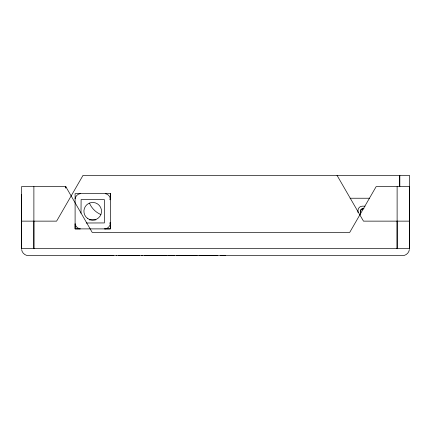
<?xml version="1.0" encoding="UTF-8"?>
<svg xmlns="http://www.w3.org/2000/svg" width="431" height="431" viewBox="0 0 431 431"><rect width="100%" height="100%" fill="white"/><g stroke="black" fill="none" stroke-linecap="round" stroke-linejoin="round"><path stroke-width="0.65" d="M21.55 221.135L56.606 221.135L83.048 175.336L409.45 175.336L409.45 248.617L21.55 248.617L21.658 194.359M33.882 221.135L33.882 248.617L33.882 186.612M110.341 198.788L110.336 199.747L109.937 199.747L109.937 198.853L110.336 198.788A6.158 6.158 0 0 0 105.223 193.659M397.118 221.135L397.118 248.617L397.118 186.612M399.758 186.763L399.758 175.336L399.758 186.623M362.697 208.803C360.063 208.922 360.445 212.515 360.645 214.218L360.655 210.64A2.117 2.117 0 0 1 362.482 208.82L364.039 208.803M409.391 249.538C408.992 252.949 405.835 255.718 402.403 255.664L28.597 255.664C25.165 255.718 22.003 252.949 21.609 249.538M360.709 210.371L361.259 209.423L362.482 208.82M80.22 193.659L80.231 193.659A6.163 6.163 0 0 0 75.102 198.783M105.202 228.893L110.336 228.888L110.336 222.725L109.937 222.725L109.932 223.705L110.336 223.77A6.158 6.158 0 0 1 105.218 228.888L104.243 228.893M110.336 193.659L75.102 193.659L75.102 228.888L80.231 228.893A6.163 6.163 0 0 1 75.102 223.764L75.102 228.888L110.336 228.888L110.336 193.659L110.336 199.267M350.085 198.233L369.437 198.238M365.079 206.163L362.406 206.163A4.402 4.402 0 0 0 357.999 210.565L357.999 212.569M89.228 219.902L95.951 219.902M409.45 221.135L363.473 221.135L337.026 175.336M86.178 222.994L104.383 222.94L104.421 199.655L81.103 199.569L80.996 213.253M409.45 248.617L409.45 186.612L376.155 186.612L349.713 232.411L92.207 232.411L65.765 186.612L21.55 186.612L21.55 248.617M225.16 255.314L225.16 255.664M224.842 255.314L224.842 255.664M224.449 255.314L224.449 255.664M223.894 255.314L223.894 255.664M223.199 255.314L223.199 255.664M222.536 255.314L222.536 255.664M222.396 255.314L222.396 255.664M222.067 255.314L222.067 255.664M221.545 255.314L221.545 255.664M221.48 255.314L221.48 255.664M220.909 255.314L220.909 255.664M220.456 255.314L220.456 255.664M217.698 255.314L217.698 255.664M217.31 255.314L217.31 255.664M216.637 255.314L216.637 255.664M216.551 255.314L216.551 255.664M216.513 255.314L216.513 255.664M215.721 255.314L215.721 255.664M215.597 255.314L215.575 255.664M215.522 255.314L215.522 255.664M214.762 255.314L214.762 255.664M214.703 255.314L214.703 255.664M214.11 255.314L214.11 255.664M213.609 255.314L213.609 255.664M213.571 255.314L213.571 255.664M213.243 255.314L213.264 255.664M213.054 255.314L213.054 255.664M212.995 255.314L212.995 255.664M211.648 255.314L211.648 255.664M211.303 255.314L211.303 255.664M211.212 255.314L211.212 255.664M211.055 255.314L211.023 255.664M210.937 255.314L210.937 255.664M210.727 255.314L210.727 255.664M210.667 255.314L210.667 255.664M210.441 255.314L210.441 255.664M210.253 255.314L210.253 255.664M210.166 255.314L210.166 255.664M209.698 255.314L209.698 255.664M209.611 255.314L209.611 255.664M209.509 255.314L209.509 255.664M208.873 255.314L208.873 255.664M208.798 255.314L208.798 255.664M208.701 255.314L208.701 255.664M208.582 255.314L208.561 255.664M208.221 255.314L208.221 255.664M208.189 255.314L208.114 255.664M207.796 255.314L207.796 255.664M207.731 255.314L207.677 255.664M207.225 255.314L207.225 255.664M206.988 255.314L207.009 255.664M206.557 255.314L206.557 255.664M205.905 255.314L205.905 255.664M205.075 255.314L205.075 255.664M204.666 255.314L204.666 255.664M204.456 255.314L204.456 255.664M204.165 255.314L204.165 255.664M204.1 255.314L204.1 255.664M204.057 255.314L204.057 255.664M203.777 255.314L203.777 255.664M203.54 255.314L203.54 255.664M203.13 255.314L203.13 255.664M202.301 255.314L202.301 255.664M201.643 255.314L201.643 255.664M201.024 255.314L201.024 255.664M200.113 255.314L200.113 255.664M199.332 255.314L199.332 255.664M199.133 255.314L199.133 255.664M197.01 255.314L197.01 255.664M196.552 255.314L196.552 255.664M195.184 255.314L195.184 255.664M195.076 255.314L195.071 255.664M194.747 255.314L194.758 255.664M194.386 255.314L194.386 255.664M194.214 255.314L194.23 255.664M193.487 255.314L193.471 255.664M192.582 255.314L192.582 255.664M192.512 255.314L192.533 255.664M192.361 255.314L192.361 255.664M192.086 255.314L192.086 255.664M191.703 255.314L191.703 255.664M191.342 255.314L191.364 255.664M191.208 255.314L191.208 255.664M190.766 255.314L190.766 255.664M190.599 255.314L190.604 255.664M189.985 255.314L189.985 255.664M189.888 255.314L189.877 255.664M189.548 255.314L189.548 255.664M189.047 255.314L189.069 255.664M188.487 255.314L188.498 255.664M188.363 255.314L188.401 255.664M187.943 255.314L187.954 255.664M187.587 255.314L187.571 255.664M187.426 255.314L187.447 255.664M186.612 255.314L186.612 255.664M186.553 255.314L186.553 255.664M185.459 255.314L185.422 255.664M185.114 255.314L185.093 255.664M184.91 255.314L184.904 255.664M184.845 255.314L184.845 255.664M184.737 255.314L184.737 255.664M183.153 255.314L183.153 255.664M183.089 255.314L183.089 255.664M182.97 255.314L182.97 255.664L182.895 255.314M182.555 255.314L182.577 255.664M182.415 255.314L182.415 255.664M182.103 255.314L182.103 255.664M182.06 255.314L182.06 255.664M181.462 255.314L181.462 255.664M181.403 255.314L181.403 255.664M181.128 255.314L181.128 255.664M181.068 255.314L181.058 255.664M180.88 255.314L180.848 255.664M180.761 255.314L180.761 255.664M180.648 255.314L180.648 255.664M180.551 255.314L180.557 255.664M180.492 255.314L180.492 255.664M180.427 255.314L180.411 255.664M180.266 255.314L180.266 255.664M180.05 255.314L180.077 255.664M179.991 255.314L179.991 255.664M179.646 255.314L179.646 255.664M179.614 255.314L179.614 255.664M179.528 255.664L179.501 255.314L179.436 255.664M179.339 255.314L179.339 255.664M178.86 255.314L178.838 255.664M178.623 255.314L178.623 255.664M178.526 255.314L178.526 255.664M178.445 255.314L178.407 255.664M178.051 255.314L178.051 255.664M178.019 255.314L178.019 255.664M177.626 255.314L177.626 255.664M177.556 255.314L177.486 255.664M176.812 255.314L176.812 255.664M174.695 255.314L174.695 255.664M174.237 255.314L174.237 255.664M173.682 255.314L173.666 255.664M173.607 255.314L173.607 255.664M173.09 255.314L173.09 255.664M172.75 255.314L172.745 255.664M172.632 255.314L172.632 255.664M171.942 255.314L171.953 255.664M171.269 255.314L171.258 255.664M170.983 255.314L170.983 255.664M170.719 255.314L170.708 255.664M170.326 255.314L170.32 255.664M170.089 255.314L170.089 255.664M170.008 255.314L170.008 255.664M168.963 255.314L168.963 255.664M168.101 255.314L168.101 255.664M166.754 255.314L166.754 255.664M166.678 255.314L166.678 255.664M166.458 255.314L166.458 255.664M166.107 255.314L166.107 255.664M165.644 255.314L165.644 255.664M165.472 255.314L165.472 255.664M165.078 255.314L165.078 255.664M164.421 255.314L164.421 255.664M163.952 255.314L163.952 255.664M163.882 255.314L163.882 255.664M163.672 255.314L163.683 255.664M163.317 255.314L163.317 255.664M163.257 255.314L163.257 255.664M163.182 255.314L163.182 255.664M162.966 255.314L162.966 255.664M162.891 255.314L162.891 255.664M162.826 255.314L162.826 255.664M162.616 255.314L162.616 255.664M162.498 255.314L162.498 255.664M162.261 255.314L162.261 255.664M162.153 255.314L162.153 255.664M161.916 255.314L161.916 255.664M161.787 255.314L161.787 255.664M161.582 255.314L161.582 255.664M160.925 255.314L160.925 255.664M160.806 255.314L160.806 255.664M160.461 255.314L160.461 255.664M160.386 255.314L160.386 255.664M160.176 255.314L160.192 255.664M160.036 255.314L160.036 255.664M159.826 255.314L159.826 255.664M159.395 255.314L159.395 255.664M159.33 255.314L159.33 255.664M159.007 255.314L159.007 255.664M158.77 255.314L158.77 255.664M158.419 255.314L158.419 255.664M158.29 255.314L158.29 255.664M157.654 255.314L157.654 255.664M157.315 255.314L157.315 255.664M156.685 255.314L156.685 255.664M156.539 255.314L156.534 255.664M156.189 255.314L156.189 255.664M155.952 255.314L155.952 255.664M155.58 255.314L155.623 255.664M155.138 255.314L155.138 255.664M154.923 255.314L154.923 255.664M154.788 255.314L154.794 255.664M154.589 255.314L154.519 255.664M154.443 255.314L154.443 255.664M154.158 255.314L154.228 255.664M154.05 255.314L154.05 255.664M153.878 255.314L153.878 255.664M153.393 255.314L153.414 255.664M153.188 255.314L153.188 255.664M153.043 255.314L153.043 255.664M152.827 255.314L152.843 255.664M152.693 255.314L152.693 255.664M152.455 255.314L152.455 255.664M152.364 255.314L152.364 255.664M152.186 255.314L152.186 255.664M152.132 255.314L152.089 255.664M152.014 255.314L152.014 255.664M151.723 255.314L151.793 255.664M151.647 255.314L151.653 255.664M151.292 255.314L151.303 255.664M151.092 255.314L151.092 255.664L151.022 255.314M150.952 255.314L150.952 255.664M150.731 255.314L150.731 255.664M150.656 255.314L150.656 255.664M150.559 255.314L150.591 255.664M150.381 255.314L150.381 255.664M150.268 255.314L150.268 255.664M150.042 255.314L150.042 255.664M149.896 255.314L149.918 255.664M149.584 255.314L149.584 255.664M149.331 255.314L149.352 255.664M148.867 255.314L148.867 255.664M148.69 255.314L148.69 255.664M148.609 255.314L148.609 255.664M148.517 255.314L148.517 255.664M148.226 255.314L148.226 255.664M148.156 255.314L148.156 255.664M147.817 255.314L147.817 255.664M147.591 255.314L147.591 255.664M147.165 255.314L147.165 255.664M147.1 255.314L147.1 255.664M146.777 255.314L146.777 255.664M146.545 255.314L146.545 255.664M146.087 255.314L146.087 255.664M145.732 255.314L145.732 255.664M145.112 255.314L145.112 255.664M144.326 255.314L144.326 255.664M142.763 255.314L142.763 255.664M142.241 255.314L142.241 255.664M141.869 255.314L141.869 255.664M139.267 255.314L139.267 255.664M139.094 255.314L139.094 255.664M138.335 255.314L138.335 255.664M137.721 255.314L137.721 255.664M137.651 255.314L137.651 255.664M137.08 255.314L137.08 255.664M136.778 255.314L136.778 255.664M136.616 255.314L136.616 255.664M136.121 255.314L136.121 255.664M136.051 255.314L136.051 255.664M135.393 255.314L135.393 255.664M135.291 255.314L135.291 255.664M134.925 255.314L134.925 255.664M134.855 255.314L134.887 255.664M134.655 255.314L134.671 255.664M134.644 255.314L134.644 255.664M134.321 255.314L134.386 255.664M134.289 255.314L134.278 255.664M133.993 255.314L133.993 255.664M133.863 255.314L133.863 255.664M133.799 255.314L133.799 255.664M133.755 255.314L133.755 255.664M133.47 255.314L133.47 255.664M133.351 255.314L133.351 255.664M133.233 255.314L133.233 255.664M132.888 255.314L132.888 255.664M132.753 255.314L132.753 255.664M132.522 255.314L132.522 255.664M131.864 255.314L131.864 255.664M131.778 255.314L131.778 255.664M131.239 255.314L131.239 255.664M131.002 255.314L131.002 255.664M130.329 255.314L130.329 255.664M129.548 255.314L129.548 255.664M129.392 255.314L129.392 255.664M128.627 255.314L128.627 255.664M127.657 255.314L127.657 255.664M127.506 255.314L127.506 255.664M127.161 255.314L127.161 255.664M126.919 255.314L126.919 255.664M126.773 255.314L126.773 255.664M126.595 255.314L126.595 255.664M126.552 255.314L126.552 255.664M126.111 255.314L126.111 255.664M125.766 255.314L125.766 255.664M125.76 255.314L125.76 255.664M125.561 255.314L125.561 255.664M125.491 255.314L125.491 255.664M125.195 255.314L125.205 255.664M125.022 255.314L125.022 255.664M124.85 255.314L124.85 255.664M124.381 255.314L124.365 255.664M123.816 255.314L123.799 255.664M123.336 255.314L123.336 255.664M123.158 255.314L123.158 255.664M122.986 255.314L122.986 255.664M122.765 255.314L122.765 255.664M122.69 255.314L122.646 255.664M122.619 255.314L122.582 255.664M122.409 255.314L122.426 255.664M122.059 255.314L122.059 255.664M121.628 255.314L121.564 255.664M121.24 255.314L121.24 255.664M121.009 255.314L121.009 255.664M120.551 255.314L120.551 255.664M119.581 255.314L119.581 255.664M118.789 255.314L118.789 255.664M116.704 255.314L116.704 255.664M113.736 255.314L113.736 255.664M112.69 255.314L112.69 255.664M112.469 255.314L112.469 255.664M112.362 255.314L112.367 255.664M112.038 255.314L112.044 255.664M111.505 255.314L111.516 255.664M110.675 255.314L110.675 255.664M110.395 255.314L110.395 255.664M110.191 255.314L110.191 255.664M110.131 255.314L110.131 255.664M109.905 255.314L109.905 255.664M109.813 255.314L109.803 255.664M109.716 255.314L109.716 255.664M109.646 255.314L109.625 255.664M109.372 255.314L109.372 255.664M109.162 255.314L109.162 255.664M109.075 255.314L109.075 255.664M108.65 255.314L108.634 255.664M108.493 255.314L108.493 255.664M108.262 255.314L108.262 255.664M108.165 255.314L108.165 255.664M108.025 255.314L108.046 255.664M107.885 255.314L107.89 255.664M107.653 255.314L107.653 255.664M107.168 255.314L107.136 255.664M106.333 255.314L106.355 255.664M105.681 255.314L105.66 255.664M104.512 255.314L104.534 255.664M103.036 255.314L103.014 255.664M102.95 255.314L102.917 255.664M102.319 255.314L102.303 255.664M101.576 255.314L101.538 255.664M101.204 255.314L101.215 255.664M100.816 255.314L100.827 255.664M100.547 255.314L100.542 255.664M100.38 255.664L100.375 255.314L100.326 255.664M99.459 255.314L99.459 255.664M99.421 255.314L99.421 255.664M98.71 255.314L98.677 255.664M98.597 255.314L98.597 255.664M98.144 255.314L98.171 255.664M97.724 255.314L97.724 255.664M96.474 255.314L96.474 255.664M95.795 255.314L95.795 255.664M95.725 255.314L95.725 255.664M95.504 255.314L95.504 255.664M95.154 255.314L95.154 255.664M94.691 255.314L94.691 255.664M94.125 255.314L94.125 255.664M93.85 255.314L93.85 255.664M93.462 255.314L93.462 255.664M92.999 255.314L92.999 255.664M92.929 255.314L92.929 255.664M92.374 255.314L92.374 255.664M91.566 255.314L91.566 255.664M91.318 255.314L91.318 255.664M90.979 255.314L90.979 255.664M90.844 255.314L90.844 255.664M90.23 255.314L90.23 255.664M89.874 255.314L89.874 255.664M89.098 255.314L89.098 255.664M89.012 255.314L89.012 255.664M88.624 255.314L88.603 255.664M87.962 255.314L87.951 255.664M87.865 255.314L87.827 255.664M87.482 255.314L87.482 255.664M87.418 255.314L87.407 255.664M87.035 255.314L87.051 255.664M86.911 255.314L86.89 255.664M86.836 255.314L86.836 255.664M86.706 255.314L86.706 255.664M86.017 255.314L86.076 255.664M85.731 255.314L85.731 255.664M85.58 255.314L85.58 255.664M85.424 255.314L85.37 255.664M85.236 255.314L85.236 255.664M84.993 255.314L84.923 255.664M84.885 255.314L84.885 255.664M84.67 255.664L84.67 255.314L84.578 255.664M84.374 255.664L84.374 255.314L84.309 255.664M83.84 255.314L83.846 255.664M83.63 255.314L83.566 255.664M83.118 255.314L83.118 255.664M82.461 255.314L82.461 255.664M81.895 255.314L81.895 255.664M81.427 255.314L81.427 255.664M81.071 255.314L81.071 255.664M80.839 255.314L80.839 255.664M80.764 255.314L80.764 255.664M100.908 214.579A22.019 22.019 0 0 1 89.411 203.082M65.765 186.612L65.765 187.943L65.765 186.612M216.103 255.664L216.103 255.314L216.093 255.664M189.161 255.664L189.161 255.314L189.139 255.664M185.96 255.664L185.96 255.314L185.906 255.664M151.453 255.664L151.453 255.314L151.437 255.664M147.957 255.664L147.957 255.314L147.946 255.664M137.446 255.664L137.446 255.314L137.43 255.664M110.772 255.664L110.772 255.314L110.767 255.664M110.519 255.664L110.519 255.314L110.481 255.664M108.989 255.664L108.989 255.314L108.973 255.664M107.271 255.664L107.271 255.314L107.26 255.664M106.473 255.664L106.473 255.314L106.452 255.664M103.86 255.664L103.86 255.314L103.839 255.664M101.711 255.664L101.711 255.314L101.694 255.664M97.842 255.664L97.842 255.314L97.826 255.664M92.73 255.664L92.73 255.314L92.724 255.664M91.938 255.664L91.938 255.314L91.895 255.664M84.196 255.664L84.196 255.314L84.185 255.664M87.816 218.592A8.809 8.809 0 0 0 101.506 211.858A8.809 8.809 0 0 0 88.829 203.367A8.809 8.809 0 0 0 87.816 218.592"/></g></svg>
